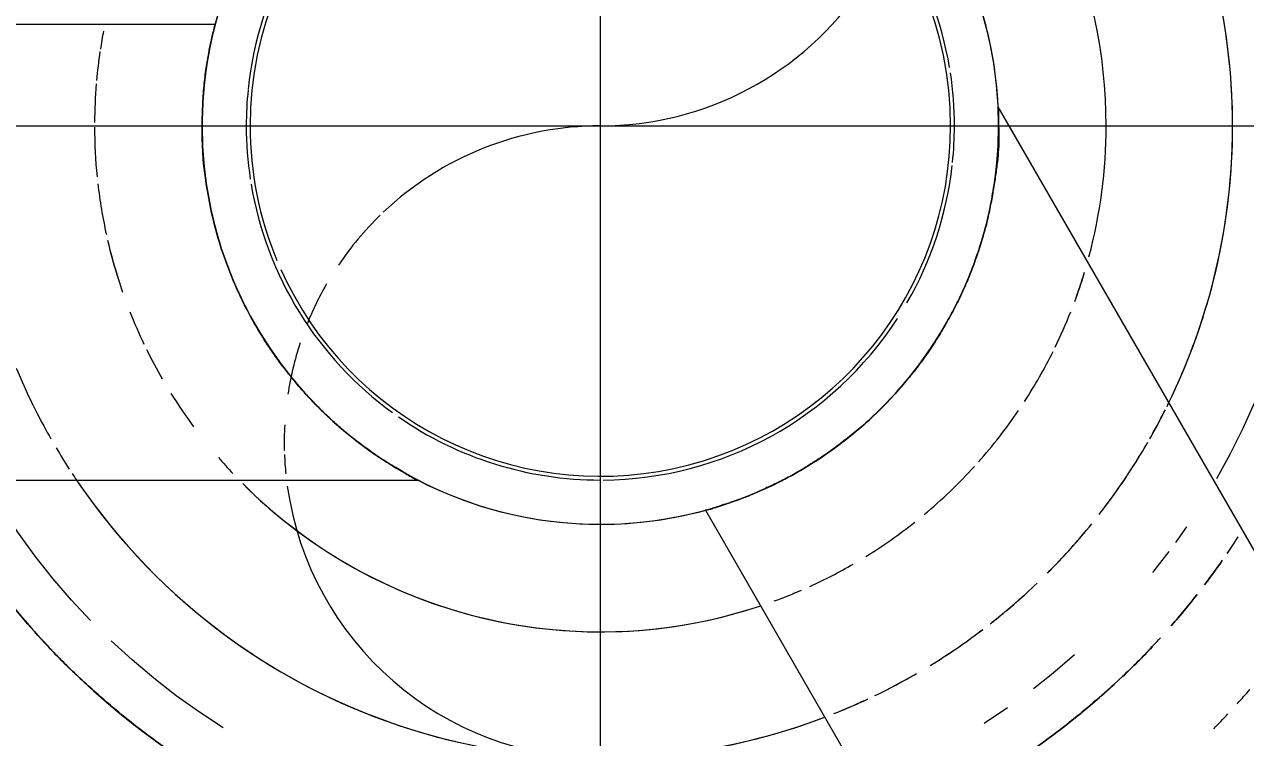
# Model space of a CAD drawing. Header units: metres. Extents: x 34 to 87, y -2.3 to 19.3.
# Drawn here: x 48.69489 to 48.71903, y 0.48791 to 0.502 of the extents above; entities that cross this region are included whole.
import ezdxf

# ---------------------------------------------------------------- set-up
doc = ezdxf.new("R2010")
doc.units = ezdxf.units.M
for name, color, linetype, lineweight in [('A-ANNO-DIMS', 7, 'Continuous', 5), ('A-ANNO-DIMS-25', 7, 'Continuous', 5), ('P-PIPE', 7, 'Continuous', 5), ('P-PIPE-CNTR', 7, 'Continuous', 5), ('P-SANR-FIXT', 7, 'Continuous', 5)]:
    doc.layers.add(name, color=color, linetype=linetype, lineweight=lineweight)
doc.styles.add('Arial_1', font='arial.ttf', dxfattribs={"height": 0.07499999999999998})
doc.dimstyles.new('Diagonal_-_2_mm_Arial_-_PRETO', dxfattribs={"dimscale": 0.3048, "dimtxt": 0.07651945499677275, "dimasz": 0.2460629921259842, "dimexe": 0.1968503937007874, "dimexo": 0.1230314960629921, "dimgap": 0.04101049868766404, "dimtad": 1, "dimrnd": 0.01, "dimzin": 0, "dimdsep": 46, "dimtxsty": 'Arial_1', "dimblk1": 'OBLIQUE', "dimblk2": 'OBLIQUE', "dimsah": 1, "dimcen": 0.09, "dimdle": 0.1968503937007874, "dimazin": 0, "dimtfac": 1, "dimtdec": 4, "dimtix": 1, "dimtmove": 0, "dimatfit": 3, "dimfxl": 1, "dimtvp": 1, "dimtolj": 1, "dimtzin": 0, "dimarcsym": 2})

# ---------------------------------------------------------------- blocks, each defined once
blk = doc.blocks.new('UT_Ducha higiênica - UT_Ducha higiênica-3698909-AA')
at = {"layer": 'P-SANR-FIXT'}
for p, q in [((-1.827066791701695, 0.5019999999999996), (-1.849950426045575, 0.5019999999999996)), ((-1.798138248218717, 0.4770862251849109), (-1.81158484686261, 0.5003764172242423)), ((-1.849950426045575, 0.4929999999999994), (-1.823057228758284, 0.4929999999999994)), ((-1.817374294024918, 0.4924040338572306), (-1.805932476852704, 0.4725862251847842))]:
    blk.add_line(p, q, dxfattribs=at)
for centre, radius, start, end in [((-1.81945042604557, 0.5), 0.01500000000000015, 359.999999999999, 52.45709492384598), ((-1.819450426045496, 0.5), 0.007874580992595998, 6.043053894780682e-13, 180.0000000000002), ((-1.819450426045496, 0.5), 0.007874580992596192, 180, 0), ((-1.81945042604557, 0.5), 0.01499999999999998, 207.9268678150194, 292.457094924207)]:
    blk.add_arc(centre, radius, start, end, dxfattribs=at)
at = {"layer": 'P-SANR-FIXT', "color": 253, "true_color": 0xa6a6a6}
for centre, radius, start, end in [((-1.81945042604557, 0.5), 0.01250000000000006, 359.9999999999995, 50.87077809407202), ((-1.819450426045496, 0.5), 0.007874580992595975, 6.106664988409952e-13, 180.0000000000002), ((-1.819450426045496, 0.5), 0.007874580992595975, 6.106664988409952e-13, 180.0000000000002), ((-1.819450426045554, 0.5000000000000007), 0.009999999999999787, 359.9999999999971, 48.49130284950257), ((-1.819450426045496, 0.5), 0.006924652297967796, 6.869998111961195e-13, 180.0000000000002), ((-1.819450426045496, 0.5), 0.007874580992596192, 180, 0), ((-1.819450426045496, 0.5), 0.007874580992596192, 180, 0), ((-1.819450426045496, 0.5), 0.006924652297967803, 180.0000000000001, 202.6024711228642), ((-1.819450426045496, 0.5), 0.006924652297968015, 204.207115679313, 0), ((-1.819450426045554, 0.5000000000000007), 0.009999999999999929, 344.9999999999963, 359.9999999999955), ((-1.81945042604557, 0.5), 0.01250000000000009, 333.9150769505848, 359.9999999999994), ((-1.81945042604557, 0.5), 0.01249999999999984, 214.345584412266, 290.8707780944242), ((-1.819450426045554, 0.5000000000000007), 0.01000000000000004, 225.0000000000004, 288.4913028496676), ((-1.819450426045571, 0.5), 0.01499999999999994, 211.6947638326037, 222.0343820554964), ((-1.81945042604557, 0.5), 0.01500000000000017, 325.7210399317241, 327.218269351757), ((-1.81945042604557, 0.5), 0.01499999999999996, 322.8068220142636, 325.0951171073092), ((-1.81945042604557, 0.5), 0.01499999999999996, 318.8013847789931, 321.8504674213048), ((-1.81945042604557, 0.5), 0.01500000000000014, 316.1246208904277, 317.5877891786374), ((-1.81945042604557, 0.5), 0.01499999999999987, 307.2826988755016, 314.9999999999997)]:
    blk.add_arc(centre, radius, start, end, dxfattribs=at)
at = {"layer": 'P-SANR-FIXT', "color": 254, "true_color": 0xdfdfdf}
for centre, radius, start, end in [((-1.81945042604557, 0.5), 0.01250000000000014, 5.088887490341588e-13, 50.87077809407312), ((-1.819450426045554, 0.5000000000000007), 0.009999999999999697, 6.361109362926828e-13, 48.49130284950536), ((-1.819450426045496, 0.5), 0.007874580992595975, 120.1427071984765, 180.0000000000002), ((-1.819450426045496, 0.5), 0.00787458099259611, 8.078029001045219e-13, 59.13979484967984), ((-1.819450426045586, 0.5000000000000092), 0.006999999999999986, 9.496322211367529, 54.05693338716117), ((-1.819450426045586, 0.5000000000000092), 0.006999999999999986, 9.496322211367529, 54.05693338716117), ((-1.819450426045586, 0.5000000000000092), 0.006999999999999949, 150.000000000001, 174.0569333767313), ((-1.819450426045586, 0.5000000000000092), 0.006999999999999949, 150.000000000001, 174.0569333767313), ((-1.819450426045554, 0.5000000000000007), 0.01000000000000005, 169.2025657087121, 171.2912575496563), ((-1.819450426045554, 0.5000000000000007), 0.01000000000000014, 171.5625000000426, 174.8659054470369), ((-1.819450426045586, 0.5000000000000092), 0.006999999999999879, 9.087299089895735e-13, 8.6375227922479), ((-1.819450426045586, 0.5000000000000092), 0.006999999999999879, 9.087299089895735e-13, 8.6375227922479), ((-1.819450426045554, 0.5000000000000007), 0.009999999999999962, 175.241611441746, 179.6301761423183), ((-1.819450426045586, 0.5000000000000092), 0.007000000000000117, 174.1606086336753, 180), ((-1.819450426045586, 0.5000000000000092), 0.007000000000000117, 174.1606086336753, 180), ((-1.819450426045496, 0.5), 0.007874580992595717, 180, 209.3829096237071), ((-1.819450426045586, 0.5000000000000092), 0.007000000000000035, 180, 188.6375226234498), ((-1.819450426045586, 0.5000000000000092), 0.007000000000000035, 180, 188.6375226234498), ((-1.819450426045496, 0.5), 0.007874580992596192, 330.8424480191517, 0), ((-1.819450426045586, 0.5000000000000092), 0.006999999999999895, 354.0569333912135, 0), ((-1.819450426045586, 0.5000000000000092), 0.006999999999999895, 354.0569333912135, 0), ((-1.819450426045554, 0.5000000000000007), 0.01000000000000001, 344.9999999999999, 0), ((-1.81945042604557, 0.5), 0.01250000000000019, 333.9150769505845, 2.353610464283002e-13), ((-1.819450426045554, 0.5000000000000007), 0.01, 180.1359100770763, 185.7860035821157), ((-1.819450426045586, 0.5000000000000092), 0.006999999999999797, 330.0000000003013, 353.5783911071675), ((-1.819450426045586, 0.5000000000000092), 0.006999999999999797, 330.0000000003012, 353.5783911071684), ((-1.819450426045554, 0.5000000000000007), 0.01000000000000009, 186.5625000000065, 192.4117640572747), ((-1.819450426045586, 0.5000000000000092), 0.007000000000000084, 189.4963222095189, 234.056933380895), ((-1.819450426045586, 0.5000000000000092), 0.007000000000000084, 189.4963222095189, 234.056933380895), ((-1.819450426045554, 0.5000000000000007), 0.01000000000000008, 193.047485281684, 199.2041764538288), ((-1.819450426045554, 0.5000000000000007), 0.009999999999999879, 339.7032784501997, 343.2031597390628), ((-1.819450426045554, 0.5000000000000007), 0.01000000000000001, 201.5624999999559, 205.5546525334717), ((-1.819450426045586, 0.5000000000000092), 0.006999999999999949, 270.443433582868, 327.0725126790746), ((-1.819450426045586, 0.5000000000000092), 0.006999999999999949, 270.443433582868, 327.0725126790746), ((-1.819450426045554, 0.5000000000000007), 0.01000000000000001, 334.0484734996583, 338.4375000000294), ((-1.819450426045496, 0.5), 0.007874580992595675, 210.5673776765086, 240), ((-1.819450426045496, 0.5), 0.007874580992596065, 300.9677966993843, 328.9686529741779), ((-1.819450426045554, 0.5000000000000007), 0.01000000000000009, 206.2254013819004, 209.9999999998962), ((-1.819450426045554, 0.5000000000000007), 0.009999999999999981, 326.9923021431867, 333.5181071895565), ((-1.819450426045554, 0.5000000000000007), 0.00999999999999978, 211.9131426798608, 216.4815836154676), ((-1.81945042604557, 0.5), 0.01249999999999995, 205.3546732271668, 208.0916945716857), ((-1.819450426045586, 0.5000000000000092), 0.007000000000000117, 235.2310273687014, 269.9999999999996), ((-1.819450426045586, 0.5000000000000092), 0.007000000000000117, 235.2310273687014, 269.9999999999996), ((-1.819450426045554, 0.5000000000000007), 0.00999999999999987, 318.3915301692061, 325.760049860954), ((-1.81945042604557, 0.5), 0.01250000000000002, 330.9145501898467, 333.3383266435494), ((-1.81945042604557, 0.5), 0.0125, 327.3750000000041, 329.9999999999873), ((-1.819450426045554, 0.5000000000000007), 0.009999999999999986, 220.9621276741069, 223.3944148815379), ((-1.819450426045554, 0.5000000000000007), 0.009999999999999865, 309.7980108102552, 317.7036152264427), ((-1.819450426045496, 0.5), 0.007874580992595897, 240.4019693269684, 300.0000000000013), ((-1.81945042604557, 0.5), 0.0125, 322.0777517247009, 326.3224632540465), ((-1.81945042604557, 0.5), 0.01249999999999991, 214.3455844122663, 290.8707780944251), ((-1.819450426045554, 0.5000000000000007), 0.009999999999999957, 301.6736529005097, 308.4374999999638), ((-1.81945042604557, 0.5), 0.01249999999999997, 314.9999999999998, 319.978792478663), ((-1.819450426045571, 0.5), 0.0150000000000002, 325.7210399317243, 327.218269351758), ((-1.819450426045554, 0.5000000000000007), 0.01000000000000013, 239.9999999999993, 288.4913028496689), ((-1.819450426045554, 0.5000000000000007), 0.01000000000000005, 294.4722572899418, 299.9999999998788), ((-1.819450426045571, 0.5), 0.01500000000000007, 322.8068220142634, 325.0951171073099), ((-1.819450426045554, 0.5000000000000007), 0.009999999999999799, 290.1135267403436, 293.4374999998986), ((-1.81945042604557, 0.5), 0.01250000000000014, 308.2888236494287, 312.3749999999916), ((-1.819450426045571, 0.5), 0.01499999999999986, 318.801384778994, 321.850467421305), ((-1.819450426045571, 0.5), 0.01500000000000007, 222.0343820554965, 225.0000000000001), ((-1.81945042604557, 0.5), 0.01249999999999994, 301.9256212864982, 307.2075802553138), ((-1.819450426045571, 0.5), 0.01499999999999998, 226.3789540936326, 254.4979362410564), ((-1.81945042604557, 0.5), 0.01249999999999992, 295.7308222136009, 299.999999999979), ((-1.81945042604557, 0.5), 0.01249999999999997, 292.2638465519952, 295.0651753646494)]:
    blk.add_arc(centre, radius, start, end, dxfattribs=at)
at = {"layer": 'P-SANR-FIXT', "color": 7, "true_color": 0xf3f3f3}
for centre, radius, start, end in [((-1.819450426045554, 0.5000000000000007), 0.01000000000000009, 169.2025657087094, 171.2912575496538), ((-1.819450426045554, 0.5000000000000007), 0.01000000000000009, 171.5625000000407, 174.8659054470345), ((-1.819450426045554, 0.5000000000000007), 0.01000000000000005, 175.2416114417429, 179.6301761423152), ((-1.819450426045554, 0.5000000000000007), 0.0100000000000002, 180.1359100770728, 185.786003582117), ((-1.819450426045554, 0.5000000000000007), 0.0100000000000001, 186.5625000000083, 192.4117640572818), ((-1.819450426045554, 0.5000000000000007), 0.01000000000000009, 193.0474852816919, 197.6813809569796), ((-1.819450426045554, 0.5000000000000007), 0.01000000000000003, 339.703278450194, 343.0588571617092), ((-1.819450426045554, 0.5000000000000007), 0.01000000000000008, 201.5624999999606, 205.5546525334732), ((-1.819450426045554, 0.5000000000000007), 0.009999999999999832, 334.048473499631, 338.4375000000251), ((-1.819450426045554, 0.5000000000000007), 0.009999999999999985, 206.2254013819013, 209.999999999894), ((-1.819450426045554, 0.5000000000000007), 0.009999999999999818, 326.9923021431896, 333.5181071895167), ((-1.819450426045554, 0.5000000000000007), 0.01000000000000013, 211.9131426798585, 216.4815836154656), ((-1.81945042604557, 0.5), 0.0125, 205.3546732271671, 208.091694571686), ((-1.819450426045554, 0.5000000000000007), 0.00999999999999994, 318.3915301692242, 325.7600498609562), ((-1.81945042604557, 0.5), 0.01250000000000015, 330.9145501898467, 333.3383266435498), ((-1.81945042604557, 0.5), 0.01249999999999984, 327.3750000000047, 329.9999999999878), ((-1.819450426045554, 0.5000000000000007), 0.009999999999999893, 220.9621276741059, 223.3944148815367), ((-1.819450426045554, 0.5000000000000007), 0.01000000000000009, 309.7980108102573, 317.7036152264441), ((-1.81945042604557, 0.5), 0.01249999999999997, 322.077751724701, 326.3224632540466), ((-1.819450426045554, 0.5000000000000007), 0.01000000000000021, 224.9999999999999, 239.9999999998455), ((-1.819450426045554, 0.5000000000000007), 0.01000000000000005, 301.6736529005109, 308.4374999999652), ((-1.81945042604557, 0.5), 0.01250000000000012, 314.9999999999994, 319.9787924786636), ((-1.819450426045554, 0.5000000000000007), 0.01000000000000003, 294.4722572899433, 299.9999999998801), ((-1.819450426045554, 0.5000000000000007), 0.01000000000000013, 290.9466991410306, 293.4374999998993), ((-1.81945042604557, 0.5), 0.01249999999999982, 308.2888236494293, 312.3749999999923), ((-1.81945042604557, 0.5), 0.01249999999999981, 301.9256212865002, 307.2075802553143), ((-1.819450426045571, 0.5), 0.01500000000000005, 316.1246208904282, 317.5877891786389), ((-1.81945042604557, 0.5), 0.01250000000000011, 295.7308222136006, 299.9999999999787), ((-1.819450426045571, 0.5), 0.01499999999999984, 307.2826988755018, 312.607388170428), ((-1.81945042604557, 0.5), 0.01249999999999983, 292.2638465519963, 295.0651753646498)]:
    blk.add_arc(centre, radius, start, end, dxfattribs=at)
at = {"layer": 'P-SANR-FIXT', "color": 254, "true_color": 0xdfdfdf}
for points, knots in [([(-1.826963915011093, 0.512982583855496), (-1.827228309586281, 0.512832120407157), (-1.827741203062765, 0.5125187983794645), (-1.82846477778119, 0.5120015758206784), (-1.829143297426279, 0.5114533182117168), (-1.829778948984076, 0.5108881588117663), (-1.830369528755214, 0.5103022571202782), (-1.831095804897199, 0.5094810922105256), (-1.831738852077126, 0.5086272324287094), (-1.832301854968269, 0.5077537278222987), (-1.83280897011351, 0.5068551895399477), (-1.833563190334772, 0.5052541070982723), (-1.834265513037531, 0.5028859037594363), (-1.834450426045554, 0.5009692221810875), (-1.834450426045554, 0.5)], [0.2857142857142857, 0.2857142857142857, 0.2857142857142857, 0.2857142857142857, 0.3214285714285714, 0.3571428571428571, 0.3928571428571428, 0.4285714285714285, 0.4642857142857143, 0.5, 0.5714285714285714, 0.6071428571428571, 0.6428571428571428, 0.7142857142857143, 0.8571428571428571, 1, 1, 1, 1]), ([(-1.808149907938961, 0.4901330438323661), (-1.808097173739381, 0.4901938670509826), (-1.807927293844173, 0.4903931050798963), (-1.807763826150836, 0.4905948620170671), (-1.807653546302367, 0.4907357772281041)], [0.4894658483279444, 0.4894658483279444, 0.4894658483279444, 0.4894658483279444, 0.5, 0.5238057419581317, 0.5238057419581317, 0.5238057419581317, 0.5238057419581317]), ([(-1.81116727661107, 0.4874890748734262), (-1.810918457455545, 0.4876536091401475), (-1.810436074309928, 0.4879984241793393), (-1.809817800659526, 0.4884980018049959), (-1.809447173344692, 0.4888232931968456), (-1.809294323388729, 0.4889627173382366)], [0.3214285714285714, 0.3214285714285714, 0.3214285714285714, 0.3214285714285714, 0.3571428571428571, 0.3928571428571428, 0.4190581771146968, 0.4190581771146968, 0.4190581771146968, 0.4190581771146968])]:
    blk.add_open_spline(points, degree=3, knots=knots, dxfattribs=at)
at = {"layer": 'P-SANR-FIXT'}
for points, knots in [([(-1.827325007038091, 0.5), (-1.827321718953618, 0.5001533981529037), (-1.827310801900537, 0.5004473710641563), (-1.8272880321739, 0.500777425325057), (-1.827261230506337, 0.501016019920335), (-1.827236575466781, 0.5011816090876627), (-1.827210571530006, 0.5013333583706098), (-1.827186740867039, 0.5014708042318814), (-1.827163870794025, 0.5015933814801337), (-1.827131797085678, 0.5017363033173834), (-1.827084844137766, 0.5019314333450662), (-1.827069604116176, 0.5020000000000018), (-1.827066791701696, 0.5020000000000018)], [0, 0, 0, 0, 0.125, 0.25, 0.3125, 0.375, 0.4375, 0.5, 0.5625, 0.625, 0.75, 1, 1, 1, 1]), ([(-1.823057228758284, 0.4930000000000018), (-1.823076312672219, 0.4930000000000018), (-1.823125153349997, 0.4930210057822786), (-1.823231836500853, 0.4930843153777629), (-1.823330364720767, 0.4931479274532062), (-1.823456469864669, 0.4932253259400249), (-1.823608264826904, 0.4933146622454013), (-1.823773539664074, 0.4934154250368425), (-1.823938837462621, 0.4935282880690359), (-1.824106012027374, 0.4936516634472162), (-1.824283372836399, 0.4937834284536297), (-1.824463598374796, 0.4939246746516761), (-1.824641735058851, 0.4940770649946302), (-1.824818988573083, 0.4942397359988164), (-1.824998616783936, 0.4944107035655497), (-1.825176864718735, 0.4945912428150969), (-1.8253505969717, 0.4947826470772285), (-1.825521212708585, 0.4949841923847041), (-1.825690426210319, 0.4951943763859976), (-1.825855210421393, 0.4954141188177311), (-1.826012642396581, 0.4956441423857179), (-1.826164124085962, 0.4958839053327756), (-1.826360635042956, 0.4962147776605745), (-1.826585020525851, 0.4966491437327665), (-1.826817909897053, 0.4972019080721016), (-1.827076685844551, 0.4979627882467036), (-1.827279629063764, 0.4989416874267582), (-1.827329519397373, 0.4996646796792813), (-1.827325007038091, 0.5)], [0, 0, 0, 0, 0.05555555555555555, 0.08333333333333333, 0.1111111111111111, 0.1388888888888889, 0.1666666666666667, 0.1944444444444444, 0.2222222222222222, 0.25, 0.2777777777777778, 0.3055555555555556, 0.3333333333333333, 0.361111111111111, 0.3888888888888888, 0.4166666666666666, 0.4444444444444444, 0.4722222222222222, 0.5, 0.5277777777777778, 0.5555555555555556, 0.5833333333333334, 0.6111111111111112, 0.6666666666666666, 0.7222222222222222, 0.7777777777777778, 0.8888888888888888, 1, 1, 1, 1]), ([(-1.811575845052899, 0.5), (-1.811565902099015, 0.4998574566598153), (-1.811567900318024, 0.4996270368376991), (-1.811598769474451, 0.4992890079141117), (-1.811635881258636, 0.4990218429160997), (-1.811680810290192, 0.4987378784428252), (-1.811732523973254, 0.4984388940177341), (-1.811786402380035, 0.4981825562461729), (-1.811838342182908, 0.4979752627845726), (-1.811883052335457, 0.4978196488679311), (-1.811932085066613, 0.4976628614965966), (-1.81200076205213, 0.4974507814944096), (-1.812095230921477, 0.497182223350868), (-1.81222484812362, 0.496857287745853), (-1.812376063080083, 0.4965347820926134), (-1.812546423036944, 0.4962124363063585), (-1.812731611410839, 0.4958890037699424), (-1.812934732351655, 0.495569957713392), (-1.81315734167749, 0.4952607904182764), (-1.813398830669833, 0.4949607391653801), (-1.81374061501749, 0.4945706290534041), (-1.814195922531203, 0.4941158777812572), (-1.814682448285437, 0.4937283757059689), (-1.815023838704272, 0.4934899610710377), (-1.815215554948482, 0.4933632543824469), (-1.815403541217355, 0.4932420613010749), (-1.815634949272206, 0.4931061072322894), (-1.815905235280887, 0.4929675475019423), (-1.816118470767404, 0.492867494496731), (-1.816279386303536, 0.492794654006818), (-1.816394182325658, 0.492742359405941), (-1.816503894646463, 0.4926942509065469), (-1.816644575135635, 0.4926381699825166), (-1.816807548344821, 0.4925800170143856), (-1.816978515128653, 0.4925251293663293), (-1.81711969505809, 0.4924785311444927), (-1.817229604235593, 0.4924399493312126), (-1.817337078131527, 0.492406271527697), (-1.817371791928706, 0.4923997000994656), (-1.817374294024919, 0.4924040338572312)], [0, 0, 0, 0, 0.05555555555555555, 0.08333333333333333, 0.1111111111111111, 0.1388888888888889, 0.1666666666666667, 0.1944444444444444, 0.2083333333333333, 0.2222222222222222, 0.2361111111111111, 0.25, 0.2777777777777778, 0.3055555555555556, 0.3333333333333333, 0.361111111111111, 0.3888888888888888, 0.4166666666666666, 0.4444444444444444, 0.4722222222222222, 0.5, 0.5555555555555556, 0.6111111111111112, 0.6388888888888888, 0.6527777777777777, 0.6666666666666666, 0.6944444444444444, 0.7222222222222222, 0.75, 0.7638888888888888, 0.7777777777777778, 0.7916666666666667, 0.8055555555555556, 0.8333333333333333, 0.861111111111111, 0.8888888888888888, 0.9166666666666666, 0.9444444444444444, 1, 1, 1, 1]), ([(-1.826963915011092, 0.4870174161445041), (-1.82722830958628, 0.4871678795928431), (-1.827741203062764, 0.4874812016205357), (-1.82846477778119, 0.4879984241793218), (-1.829143297426278, 0.4885466817882834), (-1.829778948984075, 0.4891118411882339), (-1.830369528755213, 0.4896977428797219), (-1.831095804897199, 0.4905189077894745), (-1.831710511471434, 0.4913351359570831), (-1.832111271214115, 0.4919509520869518), (-1.832223475461942, 0.4921325377969925)], [0.2857142857142857, 0.2857142857142857, 0.2857142857142857, 0.2857142857142857, 0.3214285714285714, 0.3571428571428571, 0.3928571428571428, 0.4285714285714285, 0.4642857142857143, 0.5, 0.5714285714285714, 0.6008468059629508, 0.6008468059629508, 0.6008468059629508, 0.6008468059629508])]:
    blk.add_open_spline(points, degree=3, knots=knots, dxfattribs=at)
at = {"layer": 'P-SANR-FIXT', "color": 253, "true_color": 0xa6a6a6}
for points, knots in [([(-1.827066791701696, 0.5020000000000018), (-1.827069604116176, 0.5020000000000018), (-1.827084844137766, 0.5019314333450662), (-1.827131797085678, 0.5017363033173834), (-1.827163870794025, 0.5015933814801337), (-1.827186740867039, 0.5014708042318814), (-1.827210571530006, 0.5013333583706098), (-1.827236575466781, 0.5011816090876628), (-1.827261230506337, 0.501016019920335), (-1.8272880321739, 0.5007774253250571), (-1.827310801900537, 0.5004473710641563), (-1.827321718953618, 0.5001533981529037), (-1.827325007038091, 0.5)], [0, 0, 0, 0, 0.25, 0.375, 0.4375, 0.5, 0.5625, 0.625, 0.6875, 0.75, 0.875, 1, 1, 1, 1]), ([(-1.826963915011092, 0.4870174161445041), (-1.82722830958628, 0.4871678795928431), (-1.827741203062764, 0.4874812016205357), (-1.82846477778119, 0.4879984241793218), (-1.829143297426278, 0.4885466817882834), (-1.829778948984075, 0.4891118411882339), (-1.830369528755213, 0.4896977428797219), (-1.831095804897199, 0.4905189077894745), (-1.831738852077125, 0.4913727675712906), (-1.832301854968269, 0.4922462721777014), (-1.83280897011351, 0.4931448104600524), (-1.833563190334772, 0.4947458929017277), (-1.834265513037531, 0.4971140962405636), (-1.834450426045554, 0.4990307778189125), (-1.834450426045554, 0.5)], [0.2857142857142857, 0.2857142857142857, 0.2857142857142857, 0.2857142857142857, 0.3214285714285714, 0.3571428571428571, 0.3928571428571428, 0.4285714285714285, 0.4642857142857143, 0.5, 0.5714285714285714, 0.6071428571428571, 0.6428571428571428, 0.7142857142857143, 0.8571428571428571, 1, 1, 1, 1]), ([(-1.827325007038091, 0.5), (-1.827329519397373, 0.4996646796792814), (-1.82727962920922, 0.4989416873827646), (-1.827076685444548, 0.4979627883676859), (-1.826817910587968, 0.4972019078631322), (-1.826585017889464, 0.49664914453015), (-1.826360642815751, 0.4962147753096681), (-1.826164110622208, 0.4958839094049303), (-1.826000075718416, 0.4956241449620156), (-1.825815208288033, 0.4953573039787963), (-1.825606561008037, 0.4950872466063159), (-1.82542861460337, 0.4948741761581228), (-1.825285842752336, 0.4947105434168598), (-1.825139838734781, 0.4945529904680925), (-1.824953919201727, 0.4943661734607848), (-1.824766698030437, 0.4941916836924792), (-1.824619700280993, 0.4940583748850874), (-1.8244711120369, 0.493930953619048), (-1.824283035982681, 0.4937825439161491), (-1.824099031471527, 0.4936464578936804), (-1.823959207123704, 0.4935443169422226), (-1.823822988884697, 0.4934471501305591), (-1.823647468594441, 0.4933377553012193), (-1.823486820762754, 0.4932430949781096), (-1.823376483411328, 0.4931768247085125), (-1.823283434162939, 0.493117128802866), (-1.823148779237833, 0.4930328087768886), (-1.823081083650703, 0.4930000000000018), (-1.823057228758284, 0.4930000000000018)], [0, 0, 0, 0, 0.1111111111111111, 0.2222222222222222, 0.2777777777777778, 0.3333333333333333, 0.3888888888888888, 0.4166666666666666, 0.4444444444444444, 0.4791666666666666, 0.5138888888888888, 0.548611111111111, 0.5659722222222221, 0.5833333333333333, 0.6180555555555555, 0.6527777777777777, 0.6701388888888888, 0.6875, 0.7222222222222222, 0.7569444444444444, 0.7743055555555556, 0.7916666666666667, 0.826388888888889, 0.8611111111111112, 0.8784722222222223, 0.8958333333333334, 0.9305555555555556, 1, 1, 1, 1]), ([(-1.817374294024919, 0.4924040338572312), (-1.817371791928706, 0.4923997000994656), (-1.817337078131339, 0.4924062715275035), (-1.817229604235906, 0.4924399493315351), (-1.8171196950569, 0.492478531143267), (-1.8169785151331, 0.4925251293709094), (-1.816807548328222, 0.4925800169972907), (-1.816644575184493, 0.4926381700328337), (-1.81650389456184, 0.4926942508193951), (-1.816394182648663, 0.4927423597385982), (-1.816279385096138, 0.4927946527633409), (-1.81611847717865, 0.4928675010995584), (-1.815905183616664, 0.4929674942938811), (-1.815680145521743, 0.4930831669652544), (-1.815495847325579, 0.4931874148767318), (-1.815356613426595, 0.4932724304030774), (-1.815215536956367, 0.493363235852638), (-1.81502384895765, 0.493489971631076), (-1.814682440936332, 0.4937283681341343), (-1.814195924833055, 0.4941158801762388), (-1.813740615461039, 0.4945706294402934), (-1.813398829411072, 0.4949607379899829), (-1.813157346694559, 0.4952607951235472), (-1.812934713542139, 0.495569940067705), (-1.812731681631834, 0.4958890696474189), (-1.812577081074037, 0.4961583369763526), (-1.812461601059716, 0.4963739450570765), (-1.812364550982313, 0.4965615664671497), (-1.812262022952121, 0.4967764442212357), (-1.81212487830246, 0.4971010015617212), (-1.812008356822228, 0.4974248356761408), (-1.811906658930226, 0.4977420000330306), (-1.811814016757974, 0.4980530861789062), (-1.811730075521704, 0.4984408064421751), (-1.811669160214078, 0.4988117804992531), (-1.811625973739303, 0.4990886496932767), (-1.81159116477405, 0.499354553361864), (-1.811566090245957, 0.4996667817252106), (-1.811568387837486, 0.4998930924948615), (-1.811575845052899, 0.5)], [0, 0, 0, 0, 0.05555555555555555, 0.08333333333333333, 0.1111111111111111, 0.1388888888888889, 0.1666666666666667, 0.1944444444444444, 0.2083333333333333, 0.2222222222222222, 0.2361111111111111, 0.25, 0.2777777777777778, 0.3055555555555556, 0.3194444444444444, 0.3333333333333333, 0.3472222222222222, 0.361111111111111, 0.3888888888888888, 0.4444444444444444, 0.5, 0.5277777777777778, 0.5555555555555556, 0.5833333333333334, 0.6111111111111112, 0.6388888888888888, 0.6527777777777777, 0.6666666666666666, 0.6875, 0.7083333333333333, 0.75, 0.7708333333333333, 0.7916666666666666, 0.8333333333333333, 0.875, 0.8958333333333333, 0.9166666666666666, 0.9583333333333333, 1, 1, 1, 1]), ([(-1.832223488663663, 0.4921325013576774), (-1.832111307117537, 0.4919508529865303), (-1.831852531930994, 0.4915529645403612), (-1.831416842389321, 0.4909471794049187), (-1.830914366111227, 0.4903132570480305), (-1.830369493854959, 0.4896978392112094), (-1.829778958335571, 0.4891118153762895), (-1.829143294920553, 0.488546688704573), (-1.828464778452598, 0.4879984223261074), (-1.827741202882862, 0.4874812021171028), (-1.82722830955845, 0.4871678796696622), (-1.826963915011093, 0.487017416144504)], [0.3991531940370491, 0.3991531940370491, 0.3991531940370491, 0.3991531940370491, 0.4285714285714285, 0.4642857142857143, 0.5, 0.5357142857142857, 0.5714285714285714, 0.6071428571428571, 0.6428571428571428, 0.6785714285714286, 0.7142857142857143, 0.7142857142857143, 0.7142857142857143, 0.7142857142857143]), ([(-1.80765377088056, 0.4907363971075725), (-1.807763984271328, 0.490595298460366), (-1.807927296180811, 0.490393111529473), (-1.8080971407098, 0.4901937758829225), (-1.808149871154095, 0.4901329422989854)], [0.4761942580418682, 0.4761942580418682, 0.4761942580418682, 0.4761942580418682, 0.5, 0.5105341516720555, 0.5105341516720555, 0.5105341516720555, 0.5105341516720555]), ([(-1.80929432084071, 0.4889627103052102), (-1.809447169873426, 0.4888232836154799), (-1.809817802883153, 0.4884980079426381), (-1.81043607363852, 0.487998422326125), (-1.810918457351677, 0.4876536088534543), (-1.811167276611069, 0.4874890748734262)], [0.5809418228853032, 0.5809418228853032, 0.5809418228853032, 0.5809418228853032, 0.6071428571428571, 0.6428571428571428, 0.6785714285714286, 0.6785714285714286, 0.6785714285714286, 0.6785714285714286])]:
    blk.add_open_spline(points, degree=3, knots=knots, dxfattribs=at)
at = {"layer": 'P-SANR-FIXT'}
blk.add_open_spline([(-1.81158484686261, 0.5003764172242454), (-1.81158155424385, 0.5003707142412639), (-1.811580618095831, 0.5003000483456821), (-1.811579398423514, 0.5001175492903785), (-1.811575845052899, 0.5)], degree=3, dxfattribs=at)
at = {"layer": 'P-SANR-FIXT', "color": 253, "true_color": 0xa6a6a6}
for points in [[(-1.811575845052899, 0.5), (-1.811579398423514, 0.5001175492903785), (-1.811580618095831, 0.5003000483456821), (-1.81158155424385, 0.5003707142412639), (-1.81158484686261, 0.5003764172242454)], [(-1.807167080271765, 0.4913919220329147), (-1.807271737792892, 0.49124336059443), (-1.807379602343535, 0.4910956928300443), (-1.807490607341586, 0.4909487932476707)], [(-1.808538968780015, 0.4897027382115487), (-1.80872820340929, 0.4895024979329246), (-1.80892504858242, 0.4893071566546174), (-1.809129415071487, 0.4891152982368441)]]:
    blk.add_open_spline(points, degree=3, dxfattribs=at)
at = {"layer": 'P-SANR-FIXT', "color": 254, "true_color": 0xdfdfdf}
for points in [[(-1.807504446583461, 0.4909293614241769), (-1.807388454765822, 0.4910823898517603), (-1.807275983247351, 0.4912365543375098), (-1.807166982677022, 0.4913916526524538)], [(-1.809129415071487, 0.4891152982368442), (-1.808925043183332, 0.4893071417520845), (-1.808728183259619, 0.4895024423159144), (-1.808538968780015, 0.4897027382115487)]]:
    blk.add_open_spline(points, degree=3, dxfattribs=at)
blk = doc.blocks.new('Joelho 90 com Bucha de Latao - Agua Fria_Soldavel - MEP - Tigre - Standard-V12-AA')
at = {"layer": 'P-PIPE', "color": 254, "true_color": 0xdfdfdf}
for p, q in [((-1.807862714012221, 0.4920724196735346), (-1.808079773399113, 0.4917683761821821)), ((-1.808211394492516, 0.4915865230901084), (-1.808533305074292, 0.4911717459427816)), ((-1.811398205441097, 0.4884985503810544), (-1.811864581671165, 0.4881857473732989))]:
    blk.add_line(p, q, dxfattribs=at)
at = {"layer": 'P-PIPE', "color": 253, "true_color": 0xa6a6a6, "flags": 128}
for points in [[(-1.805957207691669, 0.4961199666941611), (-1.806123160775677, 0.495583485488951), (-1.806310434641116, 0.4950540697648188), (-1.806518729689753, 0.4945325664739883), (-1.806747712693945, 0.4940198099104754), (-1.806997017329733, 0.4935166203753963), (-1.807266244762878, 0.493023802864675)], [(-1.829526535632952, 0.490222985568832), (-1.829905215449945, 0.4906288219251866), (-1.830271599905297, 0.4910543979354522), (-1.830620672790864, 0.4914942850007274), (-1.8309518756645, 0.4919477793955432), (-1.831264678672256, 0.4924141556256114), (-1.83155858139605, 0.492892667588452)], [(-1.826908280264363, 0.4881045382413731), (-1.82737800637202, 0.4884122879666679), (-1.827835050042281, 0.4887385755593052), (-1.828278680102774, 0.489082879028736), (-1.828708186840032, 0.4894446475628609), (-1.829122883134907, 0.4898233024091985)]]:
    blk.add_lwpolyline(points, dxfattribs=at)
at = {"layer": 'P-PIPE', "color": 254, "true_color": 0xdfdfdf, "flags": 128}
blk.add_lwpolyline([(-1.810079247970742, 0.4895452105956095), (-1.810504823981006, 0.489178826140258), (-1.810888318188792, 0.488874503871479)], dxfattribs=at)
at = {"layer": 'P-PIPE', "color": 7, "true_color": 0xf3f3f3}
for radius, start, end in [(0.01699999999999992, 317.7923940076898, 319.0640824246845), (0.01699999999999984, 315.5064168480596, 316.8741101049661)]:
    blk.add_arc((-1.819450426045554, 0.500000000000012), radius, start, end, dxfattribs=at)
blk = doc.blocks.new('DIMBLOCK7-AA')
at = {"layer": 'A-ANNO-DIMS-25'}
for p, q in [((47.98984820292018, -0.05999999999999989), (47.98984820292018, 0.6599999999999998)), ((47.98984820292018, 0.6000000000000001), (47.92984820292018, 0.6000000000000001)), ((47.98984820292018, 0.6000000000000001), (48.35352727786283, 0.6000000000000001)), ((47.98984820292018, 0), (47.92984820292018, 0)), ((47.98984820292018, 0), (49.79498956635069, 0))]:
    blk.add_line(p, q, dxfattribs=at)
at = {"layer": 'A-ANNO-DIMS-25', "lineweight": 20}
for p, q in [((47.98984820292018, 0.5999999999999999), (47.95234820292018, 0.6375)), ((47.98984820292018, 0.5999999999999999), (48.02734820292018, 0.5624999999999999)), ((47.98984820292018, 0), (47.95234820292018, 0.03750000000000001)), ((47.98984820292018, 0), (48.02734820292018, -0.03750000000000001))]:
    blk.add_line(p, q, dxfattribs=at)
at = {"layer": 'A-ANNO-DIMS-25', "color": 0, "insert": (47.87998097761344, 0.1987588749273468), "char_height": 0.07499999999999998, "width": 0.2429787001743676, "attachment_point": 1, "rotation": 90, "line_spacing_factor": 0.9417779076525878, "style": 'Arial_1'}
blk.add_mtext('0,60', dxfattribs=at)
blk = doc.blocks.new('_Oblique')
at = {"color": 0, "linetype": 'ByBlock', "lineweight": -2}
blk.add_line((-0.5, -0.5), (0.5, 0.5), dxfattribs=at)

msp = doc.modelspace()

# ---------------------------------------------------------------- linework, layer by layer
at = {"layer": 'P-PIPE', "color": 254, "true_color": 0xdfefdf}
for centre, radius, start, end in [((48.70627685181771, 0.5000000000000007), 0.01250000000000284, 0, 15.34866198312671), ((48.70627685181771, 0.5062500000000008), 0.006250000000001421, 269.9999999999996, 325.9551695744647), ((48.70627685181771, 0.4937500000000007), 0.006250000000001421, 90, 133.3745022952327), ((48.70627685181771, 0.5000000000000007), 0.01249999999999941, 344.651338016887, 0), ((48.70627685181771, 0.4937500000000007), 0.006250000000002398, 134.1016380131482, 145.9551692376235), ((48.70627685181771, 0.5000000000000007), 0.01249999999999709, 336.9047516614614, 344.1098958477216), ((48.70627685181771, 0.4937500000000007), 0.006249999999997602, 188.0384757730679, 269.9999999999996), ((48.70627685181771, 0.5000000000000007), 0.01249999999999757, 217.0549479239315, 290.2828117470734)]:
    msp.add_arc(centre, radius, start, end, dxfattribs=at)
at = {"layer": 'P-PIPE', "color": 7, "true_color": 0xf3f9f3}
for centre, radius, start, end in [((48.70627685181771, 0.4937500000000007), 0.00625000000000088, 150.000000000358, 158.0852367710527), ((48.70627685181771, 0.5000000000000007), 0.01249999999999715, 202.5138312757415, 206.1225543699722), ((48.70627685181771, 0.5000000000000007), 0.01249999999999878, 333.6721326611766, 336.2833894308971), ((48.70627685181771, 0.5000000000000007), 0.01249999999999739, 206.9789671165127, 209.6513380168493), ((48.70627685181771, 0.5000000000000007), 0.0124999999999979, 330.3486619832381, 333.1665191283779), ((48.70627685181771, 0.4937500000000007), 0.006249999999998679, 176.883710039732, 181.52880061566), ((48.70627685181771, 0.5000000000000007), 0.01249999999999927, 210.6072353855047, 212.863555557779), ((48.70627685181771, 0.4937500000000007), 0.006250000000002432, 182.2400705865489, 185.7561247875261), ((48.70627685181771, 0.5000000000000007), 0.01250000000000254, 323.2797555636068, 328.4499640534405), ((48.70627685181771, 0.5000000000000007), 0.01249999999999613, 213.3304061520018, 214.8699239170019), ((48.70627685181771, 0.5000000000000007), 0.01249999999999809, 314.9999999999997, 320.9977215936025), ((48.70627685181771, 0.5000000000000007), 0.01249999999999994, 308.0618391419798, 313.6906683207222), ((48.70627685181771, 0.5000000000000007), 0.01250000000000166, 301.4410109792898, 307.0516957339727), ((48.70627685181771, 0.5000000000000007), 0.01249999999999712, 297.1261045520425, 299.651338016814), ((48.70627685181771, 0.5000000000000007), 0.01249999999999967, 291.6750371000272, 294.6757633145971)]:
    msp.add_arc(centre, radius, start, end, dxfattribs=at)
at = {"layer": 'P-PIPE', "color": 7, "true_color": 0xfafcfa}
msp.add_arc((48.70627685181771, 0.4937500000000007), 0.006249999999997024, 161.7261092143929, 171.3045015007707, dxfattribs=at)
at = {"layer": 'P-PIPE-CNTR'}
for p, q in [((48.70627685181763, 0.4750000000000007), (48.70627685181763, 0.5250000000000007)), ((48.68127685181763, 0.5000000000000007), (48.73127685181763, 0.5000000000000007))]:
    msp.add_line(p, q, dxfattribs=at)

# ---------------------------------------------------------------- block references
at = {"layer": 'P-PIPE', "color": 254, "true_color": 0xdfdfdf}
msp.add_blockref('Joelho 90 com Bucha de Latao - Agua Fria_Soldavel - MEP - Tigre - Standard-V12-AA', (50.52572727786326, 0), dxfattribs=at)
at = {"layer": 'P-SANR-FIXT', "color": 254, "true_color": 0xdfdfdf}
msp.add_blockref('UT_Ducha higiênica - UT_Ducha higiênica-3698909-AA', (50.52572727786326, 0), dxfattribs=at)

# ---------------------------------------------------------------- dimensions: what is measured, and where the dimension line sits
at = {"layer": 'A-ANNO-DIMS'}
dim = msp.add_linear_dim(base=(47.98984820292019, 0.6000000000000002), p1=(49.8324895663507, 0), p2=(48.39102727786283, 0.6000000000000001), angle=89.99999999999991, dimstyle='Diagonal_-_2_mm_Arial_-_PRETO', override={"dimpost": '<>', "dimfxl": 1.561349906053312}, dxfattribs=at)
dim.commit()
dim.dimension.update_dxf_attribs({"geometry": 'DIMBLOCK7-AA', "text_midpoint": (47.93905522861817, 0.2999999999999863)})

doc.saveas('drawing.dxf')
